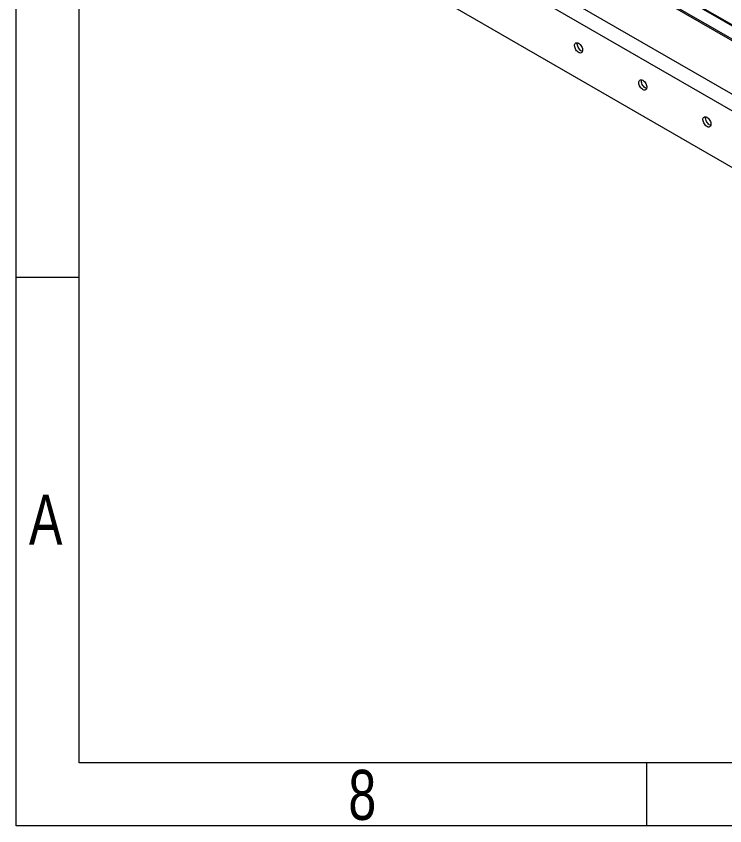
# Model space of a CAD drawing. Header units: millimetres. Extents: x -3124 to 13554, y -5049 to 691.
# Drawn here: x -3124 to -2000, y -5049 to -3764 of the extents above; entities that cross this region are included whole.
import ezdxf

# ---------------------------------------------------------------- set-up
doc = ezdxf.new("R2010")
doc.units = ezdxf.units.MM
doc.styles.add('SLDTEXTSTYLE0', font='TXT', dxfattribs={"width": 0.75})

msp = doc.modelspace()

# ---------------------------------------------------------------- linework, layer by layer
at = {"linetype": 'Continuous', "lineweight": 20}
for p, q in [((-3124.3055, -5049.049), (-3124.3055, 690.95077)), ((-3024.30551, -4949.049), (-3024.30551, 590.95078)), ((-2599.38542, -3426.75762), (-1550.66888, -4032.16878)), ((-1550.66888, -4030.96596), (-2598.86457, -3425.85548)), ((-1550.66892, -4053.61043), (-2617.95646, -3437.47845)), ((-1550.66892, -4056.06005), (-2617.95646, -3439.92808)), ((-2791.90472, -3450.54351), (-1468.20086, -4214.70148)), ((-2691.49554, -3482.38128), (-1550.66892, -4140.96647)), ((-2791.90472, -3540.36299), (-1468.20086, -4304.52096)), ((-3024.30551, -4179.04903), (-3124.3055, -4179.04903)), ((4775.69418, -4949.049), (-3024.30551, -4949.049)), ((-2124.30554, -4949.049), (-2124.30554, -5049.049)), ((4875.69418, -5049.049), (-3124.3055, -5049.049))]:
    msp.add_line(p, q, dxfattribs=at)
at = {"linetype": 'Continuous', "lineweight": 20, "flags": 128}
for points in [[(-2231.87619, -3807.31927), (-2230.59513, -3808.20924), (-2229.36651, -3809.36364), (-2228.24064, -3810.73521), (-2227.26364, -3812.26778), (-2226.47545, -3813.89863), (-2225.90836, -3815.56098), (-2225.5856, -3817.18679), (-2225.5204, -3818.70947), (-2225.71537, -3820.06671), (-2226.16259, -3821.20292), (-2226.84373, -3822.0716), (-2227.73088, -3822.63718), (-2228.78775, -3822.87651), (-2229.97102, -3822.77981), (-2231.23235, -3822.35098), (-2232.52002, -3821.60762), (-2233.78131, -3820.58018), (-2234.96462, -3819.31067), (-2236.0215, -3817.85111), (-2236.90865, -3816.26124), (-2237.58978, -3814.60614), (-2238.03696, -3812.95361), (-2238.23197, -3811.37123), (-2238.16673, -3809.92386), (-2237.84401, -3808.67068), (-2237.27693, -3807.66307), (-2236.48874, -3806.94224), (-2235.51169, -3806.53772), (-2234.38582, -3806.46605), (-2233.15724, -3806.73017), (-2231.87619, -3807.31927)], [(-2225.78647, -3820.31775), (-2226.98972, -3819.90176), (-2228.27739, -3819.1584), (-2229.53868, -3818.13096), (-2230.722, -3816.86146), (-2231.77887, -3815.40189), (-2232.66602, -3813.81202), (-2233.34715, -3812.15693), (-2233.79433, -3810.50439), (-2233.98935, -3808.92201), (-2233.9241, -3807.47465), (-2233.72327, -3806.56932)], [(-2130.05282, -3866.10065), (-2128.77177, -3866.99062), (-2127.54314, -3868.14502), (-2126.41727, -3869.51659), (-2125.44027, -3871.04916), (-2124.65208, -3872.68001), (-2124.08499, -3874.34236), (-2123.76223, -3875.96817), (-2123.69699, -3877.49087), (-2123.892, -3878.84809), (-2124.33922, -3879.9843), (-2125.02032, -3880.853), (-2125.90751, -3881.41856), (-2126.96434, -3881.65791), (-2128.14766, -3881.56119), (-2129.40898, -3881.13236), (-2130.69665, -3880.389), (-2131.95794, -3879.36156), (-2133.14126, -3878.09205), (-2134.19813, -3876.63249), (-2135.08528, -3875.04262), (-2135.76641, -3873.38752), (-2136.21359, -3871.73499), (-2136.40861, -3870.15261), (-2136.34336, -3868.70524), (-2136.0206, -3867.45208), (-2135.45356, -3866.44445), (-2134.66537, -3865.72362), (-2133.68832, -3865.3191), (-2132.56245, -3865.24743), (-2131.33387, -3865.51155), (-2130.05282, -3866.10065)], [(-2123.96311, -3879.09913), (-2125.16636, -3878.68314), (-2126.45403, -3877.93978), (-2127.71531, -3876.91234), (-2128.89863, -3875.64284), (-2129.9555, -3874.18327), (-2130.84265, -3872.5934), (-2131.52379, -3870.9383), (-2131.97096, -3869.28577), (-2132.16598, -3867.70339), (-2132.10073, -3866.25602), (-2131.8999, -3865.3507)], [(-2028.22945, -3924.88203), (-2026.94836, -3925.77202), (-2025.71977, -3926.9264), (-2024.59386, -3928.29799), (-2023.6169, -3929.83054), (-2022.82867, -3931.46141), (-2022.26163, -3933.12374), (-2021.93887, -3934.74955), (-2021.87362, -3936.27225), (-2022.06859, -3937.62949), (-2022.51586, -3938.76568), (-2023.19695, -3939.63438), (-2024.08414, -3940.19994), (-2025.14101, -3940.43926), (-2026.32433, -3940.34254), (-2027.58562, -3939.91373), (-2028.87329, -3939.17038), (-2030.13457, -3938.14293), (-2031.31789, -3936.87343), (-2032.37476, -3935.41387), (-2033.26187, -3933.82402), (-2033.94305, -3932.1689), (-2034.39022, -3930.51637), (-2034.5852, -3928.93401), (-2034.52004, -3927.4866), (-2034.19728, -3926.23344), (-2033.63015, -3925.22585), (-2032.842, -3924.505), (-2031.86495, -3924.10048), (-2030.73913, -3924.02879), (-2029.51046, -3924.29295), (-2028.22945, -3924.88203)], [(-2022.1397, -3937.88053), (-2023.34299, -3937.46452), (-2024.63066, -3936.72116), (-2025.89194, -3935.69372), (-2027.07526, -3934.42421), (-2028.13213, -3932.96465), (-2029.01924, -3931.37481), (-2029.70042, -3929.71968), (-2030.1476, -3928.06715), (-2030.34257, -3926.4848), (-2030.27741, -3925.03738), (-2030.07654, -3924.13208)]]:
    msp.add_lwpolyline(points, dxfattribs=at)

# ---------------------------------------------------------------- texts
at = {"linetype": 'Continuous', "lineweight": 20, "char_height": 79.375, "attachment_point": 2, "style": 'SLDTEXTSTYLE0'}
for s, insert in [('A', (-3077.51174, -4523.54876)), ('8', (-2575.10478, -4960.27884))]:
    msp.add_mtext(s, dxfattribs=dict(at, insert=insert))

doc.saveas('drawing.dxf')
